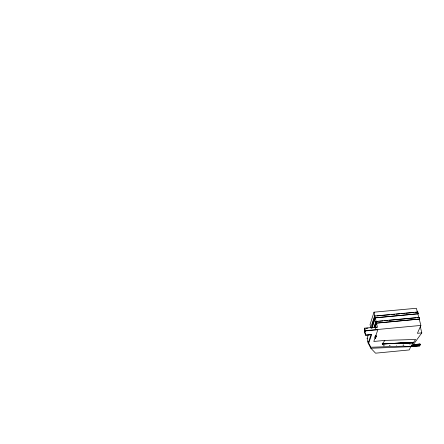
<?xml version="1.0" encoding="UTF-8"?>
<svg xmlns="http://www.w3.org/2000/svg" width="444" height="444" viewBox="0 0 444 444"><rect width="100%" height="100%" fill="white"/><g stroke="black" fill="none" stroke-linecap="round" stroke-linejoin="round"><path stroke-width="0.67" d="M388.372 343.467L387.695 343.512M403.646 342.896L402.963 342.901M374.031 327.245L375.963 321.423L419.247 317.393L419.674 319.031L376.518 323.182L377.378 326.978L364.635 328.171L365.079 330.958L377.838 329.764L373.82 341.458L384.87 340.409L415.601 339.449L410.7 346.681L409.268 349.939L375.569 353.18L370.901 348.263L368.209 343.218L367.138 338.273L368.193 335.02M364.635 328.171L365.173 330.658L364.469 332.6L365.817 335.259L371.006 334.77L368.209 343.218L368.675 343.179L371.717 334.388L365.695 335.02L365.429 333.766M417.41 312.193L416.383 308.275L374.02 312.176L370.063 324.509L370.779 327.733L374.664 315.995L417.865 311.993L418.331 313.753L375.313 317.893L376.14 321.534L378.205 321.345M372.183 324.509L374.964 315.967M371.65 328.188L375.063 317.765L374.664 315.995M371.939 328.188L375.369 317.738M374.225 327.289L376.185 321.401M374.825 327.583L376.334 323.066L375.963 321.423M375.019 327.644L376.562 323.049M375.807 335.67L376.135 336.53L375.746 336.563M370.329 347.197L370.246 346.697L370.729 346.686M376.135 336.53L375.602 338.073L375.213 338.112L375.618 337.973L375.346 336.746M375.346 338.017L375.052 336.691M375.824 336.635L375.685 335.276M375.979 336.591L375.491 338.023L375.202 336.68M383.738 345.848L384.188 345.782L383.771 345.798M375.202 337.429L375.94 335.653M417.865 311.993L415.356 312.382M419.247 317.393L417.443 317.693M419.247 319.197L420.884 325.43L417.399 333.311L421.8 332.895L420.34 326.751M411.322 345.737L420.135 344.894L419.963 344L413.17 344.649M370.246 346.697L370.901 348.263L411.904 346.631L419.674 345.887L420.168 344.816L419.963 344M421.8 332.895L412.692 345.526L420.168 344.816M384.87 340.409L382.306 343.922L413.347 342.779M382.256 343.889L413.414 342.485L413.264 342.785L382.24 343.895L413.264 342.785M382.278 343.983L382.417 343.678M393.373 343.406L392.779 343.301M397.874 343.19L398.496 343.212M408.103 342.724L408.585 342.824M413.242 342.596L382.312 343.806M413.22 342.696L382.356 343.75M389.987 345.61L389.577 345.632L389.904 345.66M396.292 345.438L396.353 345.46M403.385 345.11L402.969 345.132L403.396 345.016M409.818 344.822L410.017 344.749M413.153 344.727L419.924 344.078M410.744 346.614L419.708 345.809M379.587 321.217L383.028 320.895M384.404 320.768L387.845 320.446M389.221 320.318L416.067 317.821M376.334 323.066L419.674 319.031M365.884 328.349L367.893 328.16M370.574 327.911L372.583 327.722M375.263 327.472L377.272 327.284M365.173 330.658L420.884 325.43M376.973 315.934L380.397 315.617M381.768 315.49L389.993 314.729M391.364 314.602L394.794 314.285M396.165 314.158L399.589 313.841M400.96 313.714L404.39 313.397M405.761 313.27L413.986 312.509M375.063 317.765L418.331 313.753M367.138 338.273L367.61 338.261M410.7 346.681L403.43 346.165L370.857 347.252L368.675 343.179M417.871 313.952L418.82 317.565M419.463 345.071L419.674 345.887M374.02 312.176L374.914 316.122M375.358 327.167L375.918 329.648M375.813 335.264L376.112 336.591M375.469 335.325L375.724 336.63M375.28 337.212L375.474 338.084M374.964 336.813L375.213 338.112M367.943 341.358L368.17 342.418M365.14 332.129L364.613 330.009L365.157 332.512M365.412 333.383L365.817 335.259M407.753 342.835L407.725 342.846A0.944 0.766 34.5 0 1 407.553 342.857L407.559 342.851A0.91 0.738 34.5 0 0 407.725 342.846L407.764 342.84M388.089 343.595L388.062 343.606A0.944 0.783 33.5 0 1 387.889 343.617L387.884 343.623A0.91 0.749 33.5 0 0 388.062 343.606L388.095 343.595"/></g></svg>
